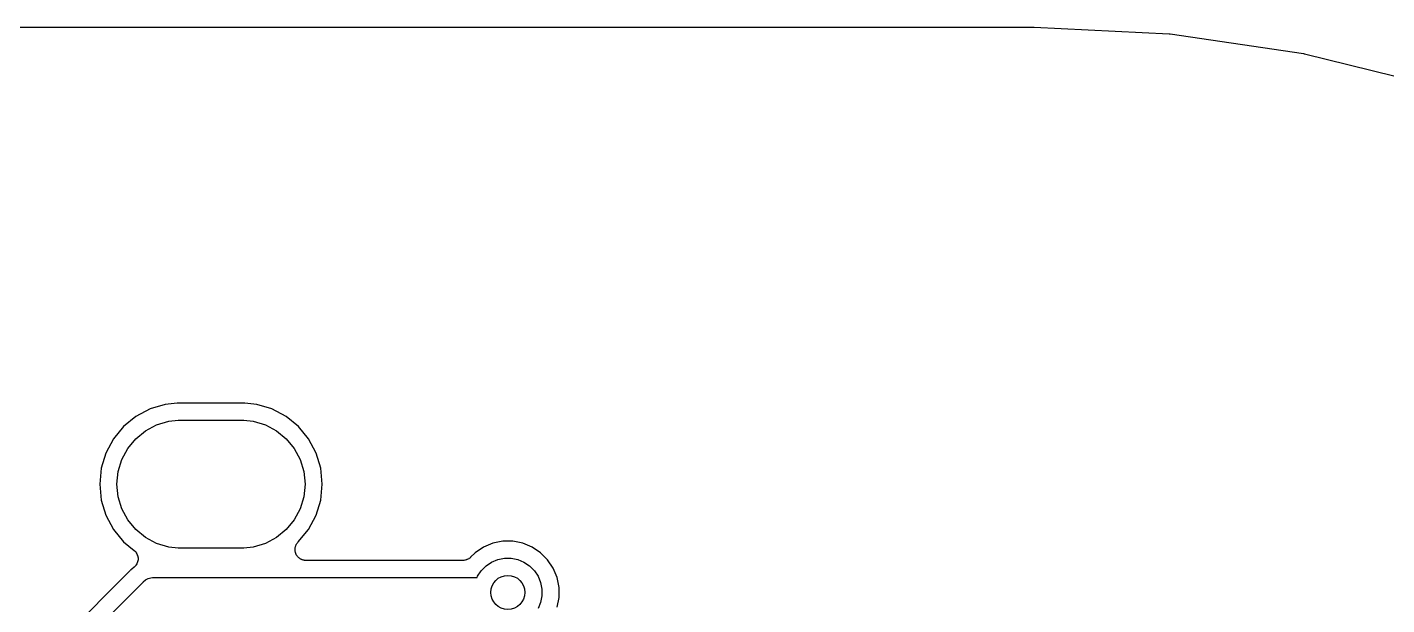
# Model space of a CAD drawing. Extents: x 69 to 176, y -105 to -48.
# Drawn here: x 148.21 to 164.15, y -55.26 to -48.48 of the extents above; entities that cross this region are included whole.
import ezdxf

# ---------------------------------------------------------------- set-up
doc = ezdxf.new("R2010")
doc.units = 0
doc.layers.add('BLACK', color=7, linetype='CONTINUOUS')

msp = doc.modelspace()

# ---------------------------------------------------------------- linework, layer by layer
at = {"layer": 'BLACK', "linetype": 'CONTINUOUS'}
for p, q in [((70.869, -48.485), (160.011, -48.485)), ((160.011, -48.485), (160.013, -48.485)), ((160.013, -48.485), (160.015, -48.4853)), ((160.015, -48.4853), (160.018, -48.4852)), ((160.018, -48.4852), (161.603, -48.5627)), ((161.603, -48.5627), (161.605, -48.5628)), ((161.605, -48.5628), (161.61, -48.5636)), ((161.61, -48.5636), (161.615, -48.5639)), ((161.615, -48.5639), (163.177, -48.7945)), ((163.177, -48.7945), (163.179, -48.7948)), ((163.179, -48.7948), (163.184, -48.7961)), ((163.184, -48.7961), (163.189, -48.7969)), ((163.189, -48.7969), (164.721, -49.1788)), ((149.832, -52.9112), (149.653, -52.9655)), ((149.972, -52.8974), (149.832, -52.9112)), ((150.764, -52.8974), (149.972, -52.8974)), ((150.904, -52.9112), (150.764, -52.8974)), ((151.083, -52.9655), (150.904, -52.9112)), ((149.488, -53.0538), (149.343, -53.1726)), ((149.653, -52.9655), (149.488, -53.0538)), ((151.248, -53.0538), (151.083, -52.9655)), ((151.393, -53.1726), (151.248, -53.0538)), ((149.343, -53.1726), (149.225, -53.3173)), ((149.485, -53.3147), (149.6, -53.2209)), ((149.6, -53.2209), (149.73, -53.1512)), ((149.73, -53.1512), (149.872, -53.1083)), ((149.872, -53.1083), (149.982, -53.0974)), ((149.982, -53.0974), (150.754, -53.0974)), ((150.754, -53.0974), (150.864, -53.1083)), ((150.864, -53.1083), (151.006, -53.1512)), ((151.006, -53.1512), (151.136, -53.2209)), ((151.136, -53.2209), (151.251, -53.3147)), ((151.511, -53.3173), (151.393, -53.1726)), ((149.225, -53.3173), (149.136, -53.4825)), ((149.392, -53.429), (149.485, -53.3147)), ((151.251, -53.3147), (151.344, -53.429)), ((151.6, -53.4825), (151.511, -53.3173)), ((149.136, -53.4825), (149.082, -53.6617)), ((149.322, -53.5594), (149.392, -53.429)), ((151.344, -53.429), (151.414, -53.5594)), ((151.654, -53.6617), (151.6, -53.4825)), ((149.082, -53.6617), (149.064, -53.848)), ((149.265, -53.848), (149.279, -53.7009)), ((149.279, -53.7009), (149.322, -53.5594)), ((151.414, -53.5594), (151.457, -53.7009)), ((151.457, -53.7009), (151.471, -53.848)), ((151.672, -53.848), (151.654, -53.6617)), ((149.064, -53.848), (149.082, -54.0343)), ((149.279, -53.9951), (149.265, -53.848)), ((151.471, -53.848), (151.457, -53.9951)), ((151.654, -54.0343), (151.672, -53.848)), ((149.082, -54.0343), (149.136, -54.2135)), ((149.322, -54.1366), (149.279, -53.9951)), ((151.457, -53.9951), (151.414, -54.1366)), ((151.6, -54.2135), (151.654, -54.0343)), ((149.392, -54.267), (149.322, -54.1366)), ((151.414, -54.1366), (151.344, -54.267)), ((149.136, -54.2135), (149.225, -54.3787)), ((149.485, -54.3813), (149.392, -54.267)), ((151.344, -54.267), (151.251, -54.3813)), ((151.511, -54.3787), (151.6, -54.2135)), ((149.225, -54.3787), (149.343, -54.5234)), ((149.6, -54.4751), (149.485, -54.3813)), ((149.73, -54.5448), (149.6, -54.4751)), ((151.136, -54.4751), (151.006, -54.5448)), ((151.251, -54.3813), (151.136, -54.4751)), ((151.391, -54.5257), (151.511, -54.3787)), ((149.343, -54.5234), (149.467, -54.6251)), ((149.467, -54.6251), (149.468, -54.6257)), ((149.468, -54.6257), (149.468, -54.6257)), ((149.468, -54.6257), (149.468, -54.6257)), ((149.468, -54.6257), (149.469, -54.6262)), ((149.469, -54.6262), (149.477, -54.6349)), ((149.477, -54.6349), (149.485, -54.6434)), ((149.485, -54.6434), (149.486, -54.6437)), ((149.486, -54.6437), (149.486, -54.644)), ((149.486, -54.644), (149.492, -54.6541)), ((149.492, -54.6541), (149.499, -54.6641)), ((149.499, -54.6641), (149.499, -54.6644)), ((149.499, -54.6644), (149.499, -54.6647)), ((149.499, -54.6647), (149.504, -54.6759)), ((149.872, -54.5877), (149.73, -54.5448)), ((149.982, -54.5986), (149.872, -54.5877)), ((150.754, -54.5986), (149.982, -54.5986)), ((150.864, -54.5877), (150.754, -54.5986)), ((151.006, -54.5448), (150.864, -54.5877)), ((151.353, -54.6151), (151.354, -54.6091)), ((151.354, -54.6215), (151.353, -54.6151)), ((151.354, -54.6031), (151.355, -54.5968)), ((151.354, -54.6091), (151.354, -54.6031)), ((151.354, -54.6279), (151.354, -54.6215)), ((151.355, -54.6338), (151.354, -54.6279)), ((151.355, -54.5968), (151.356, -54.5905)), ((151.355, -54.6398), (151.355, -54.6338)), ((151.357, -54.6459), (151.355, -54.6398)), ((151.356, -54.5905), (151.357, -54.5847)), ((151.357, -54.5847), (151.359, -54.5788)), ((151.358, -54.6522), (151.357, -54.6459)), ((151.361, -54.6578), (151.358, -54.6522)), ((151.359, -54.5788), (151.361, -54.5729)), ((151.361, -54.5729), (151.363, -54.5668)), ((151.362, -54.6636), (151.361, -54.6578)), ((151.365, -54.6692), (151.362, -54.6636)), ((151.363, -54.5668), (151.366, -54.5615)), ((151.368, -54.6752), (151.365, -54.6692)), ((151.366, -54.5615), (151.368, -54.5559)), ((151.368, -54.5559), (151.372, -54.5506)), ((151.372, -54.5506), (151.375, -54.545)), ((151.375, -54.545), (151.379, -54.5403)), ((151.379, -54.5403), (151.382, -54.5353)), ((151.382, -54.5353), (151.386, -54.5308)), ((151.386, -54.5308), (151.391, -54.5259)), ((151.391, -54.5259), (151.391, -54.5257)), ((153.465, -54.6519), (153.411, -54.7058)), ((153.564, -54.5863), (153.465, -54.6519)), ((153.673, -54.5411), (153.564, -54.5863)), ((153.789, -54.518), (153.673, -54.5411)), ((153.907, -54.518), (153.789, -54.518)), ((154.023, -54.5411), (153.907, -54.518)), ((154.132, -54.5863), (154.023, -54.5411)), ((154.23, -54.6519), (154.132, -54.5863)), ((154.314, -54.7355), (154.23, -54.6519)), ((149.467, -54.8214), (149.44, -54.8438)), ((149.476, -54.813), (149.467, -54.8214)), ((149.484, -54.8045), (149.476, -54.813)), ((149.485, -54.8039), (149.484, -54.8042)), ((149.484, -54.8042), (149.484, -54.8045)), ((149.491, -54.794), (149.485, -54.8039)), ((149.498, -54.784), (149.491, -54.794)), ((149.499, -54.7833), (149.498, -54.7836)), ((149.498, -54.7836), (149.498, -54.784)), ((149.503, -54.7723), (149.499, -54.7833)), ((149.508, -54.7612), (149.503, -54.7723)), ((149.504, -54.6759), (149.508, -54.687)), ((149.508, -54.687), (149.508, -54.6874)), ((149.508, -54.6874), (149.509, -54.6878)), ((149.51, -54.7488), (149.508, -54.7604)), ((149.508, -54.7604), (149.508, -54.7608)), ((149.508, -54.7608), (149.508, -54.7612)), ((149.509, -54.6878), (149.511, -54.6996)), ((149.513, -54.7369), (149.51, -54.7488)), ((149.511, -54.6996), (149.513, -54.7113)), ((149.513, -54.7113), (149.513, -54.7117)), ((149.513, -54.7117), (149.513, -54.7121)), ((149.513, -54.7121), (149.513, -54.7243)), ((149.513, -54.7243), (149.513, -54.7361)), ((149.513, -54.7361), (149.513, -54.7365)), ((149.513, -54.7365), (149.513, -54.7369)), ((151.371, -54.6802), (151.368, -54.6752)), ((151.374, -54.6855), (151.371, -54.6802)), ((151.378, -54.6905), (151.374, -54.6855)), ((151.381, -54.6959), (151.378, -54.6905)), ((151.386, -54.7002), (151.381, -54.6959)), ((151.389, -54.7049), (151.386, -54.7002)), ((151.394, -54.709), (151.389, -54.7049)), ((151.399, -54.7135), (151.394, -54.709)), ((151.404, -54.7169), (151.399, -54.7135)), ((151.408, -54.7208), (151.404, -54.7169)), ((151.414, -54.7239), (151.408, -54.7208)), ((151.419, -54.7275), (151.414, -54.7239)), ((151.425, -54.7298), (151.419, -54.7275)), ((151.43, -54.7327), (151.425, -54.7298)), ((151.436, -54.7347), (151.43, -54.7327)), ((151.442, -54.7372), (151.436, -54.7347)), ((151.448, -54.7384), (151.442, -54.7372)), ((151.454, -54.7402), (151.448, -54.7384)), ((151.46, -54.7409), (151.454, -54.7402)), ((151.466, -54.7423), (151.46, -54.7409)), ((151.472, -54.7423), (151.466, -54.7423)), ((151.478, -54.743), (151.472, -54.7423)), ((151.48, -54.743), (151.478, -54.743)), ((153.322, -54.743), (151.48, -54.743)), ((153.333, -54.7419), (153.322, -54.743)), ((153.345, -54.7408), (153.333, -54.7419)), ((153.346, -54.7406), (153.345, -54.7408)), ((153.358, -54.7372), (153.346, -54.7406)), ((153.346, -54.7406), (153.346, -54.7406)), ((153.369, -54.7339), (153.358, -54.7372)), ((153.37, -54.7334), (153.369, -54.7336)), ((153.369, -54.7336), (153.369, -54.7339)), ((153.38, -54.7279), (153.37, -54.7334)), ((153.391, -54.7225), (153.38, -54.7279)), ((153.392, -54.7218), (153.391, -54.7221)), ((153.391, -54.7221), (153.391, -54.7225)), ((153.401, -54.7144), (153.392, -54.7218)), ((153.41, -54.707), (153.401, -54.7144)), ((153.411, -54.7061), (153.41, -54.707)), ((153.411, -54.7058), (153.411, -54.7061)), ((153.411, -54.7061), (153.411, -54.7061)), ((153.411, -54.7061), (153.411, -54.7061)), ((153.537, -54.863), (153.593, -54.8073)), ((153.593, -54.8073), (153.658, -54.7635)), ((153.658, -54.7635), (153.731, -54.7334)), ((153.731, -54.7334), (153.808, -54.718)), ((153.808, -54.718), (153.887, -54.718)), ((153.887, -54.718), (153.964, -54.7334)), ((153.964, -54.7334), (154.037, -54.7635)), ((154.037, -54.7635), (154.103, -54.8073)), ((154.103, -54.8073), (154.159, -54.863)), ((154.38, -54.8338), (154.314, -54.7355)), ((149.414, -54.8703), (148.368, -55.9169)), ((149.418, -54.8661), (149.414, -54.8703)), ((149.422, -54.8624), (149.418, -54.8661)), ((149.423, -54.861), (149.422, -54.8624)), ((149.43, -54.8516), (149.423, -54.861)), ((149.44, -54.8438), (149.43, -54.8516)), ((149.44, -54.8438), (149.44, -54.8438)), ((149.573, -54.9937), (149.599, -54.9718)), ((149.599, -54.9718), (149.63, -54.9555)), ((149.63, -54.9555), (149.663, -54.9455)), ((149.663, -54.9455), (149.683, -54.9435)), ((149.683, -54.9435), (149.697, -54.9422)), ((149.697, -54.9422), (149.706, -54.943)), ((149.706, -54.943), (153.487, -54.943)), ((153.487, -54.943), (153.493, -54.9285)), ((153.493, -54.9285), (153.537, -54.863)), ((154.159, -54.863), (154.202, -54.9285)), ((154.202, -54.9285), (154.232, -55.0013)), ((154.425, -54.943), (154.38, -54.8338)), ((154.448, -55.0589), (154.425, -54.943)), ((148.498, -56.0697), (149.567, -55.0003)), ((149.567, -55.0003), (149.573, -54.9937)), ((154.232, -55.0013), (154.248, -55.0786)), ((154.248, -55.0786), (154.248, -55.1574)), ((154.448, -55.1771), (154.448, -55.0589)), ((154.232, -55.2347), (154.202, -55.3075)), ((154.248, -55.1574), (154.232, -55.2347)), ((154.425, -55.293), (154.448, -55.1771))]:
    msp.add_line(p, q, dxfattribs=at)
at = {"layer": 'BLACK'}
msp.add_circle((153.848, -55.118), 0.2, dxfattribs=at)

doc.saveas('drawing.dxf')
